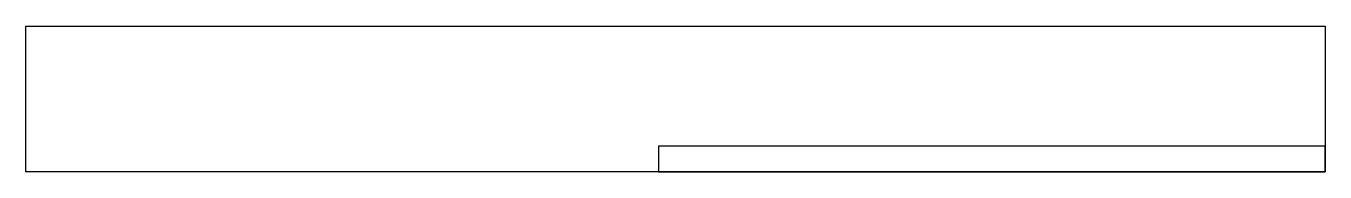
# Model space of a CAD drawing. Header units: millimetres. Extents: x -255 to 505, y 23 to 108.
import ezdxf

# ---------------------------------------------------------------- set-up
doc = ezdxf.new("R2010")
doc.units = ezdxf.units.MM
doc.layers.get('0').update_dxf_attribs({"linetype": 'CONTINUOUS'})

msp = doc.modelspace()

# ---------------------------------------------------------------- linework, layer by layer
for points in [[(505, 23), (-255, 23), (-255, 108), (505, 108)], [(115, 23), (505, 23), (505, 38), (115, 38)]]:
    msp.add_lwpolyline(points, close=True)

doc.saveas('drawing.dxf')
